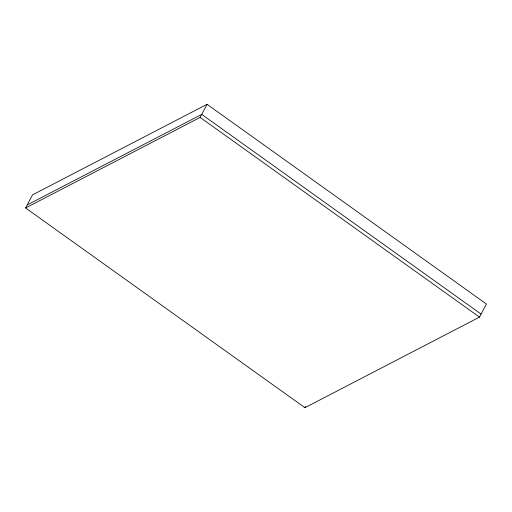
<?xml version="1.0" encoding="UTF-8"?>
<svg xmlns="http://www.w3.org/2000/svg" width="512" height="512" viewBox="0 0 512 512"><rect width="100%" height="100%" fill="white"/><g stroke="black" fill="none" stroke-linecap="round" stroke-linejoin="round"><path stroke-width="0.77" d="M25.6 207.981L32.512 194.88L207.053 104.301L486.4 304.019L479.488 317.12L304.947 407.699L25.6 207.981L200.141 117.408L207.053 104.301M304.947 407.699L305.587 406.49M27.194 204.96L201.734 114.387L481.082 314.099M200.141 117.408L479.488 317.12"/></g></svg>
